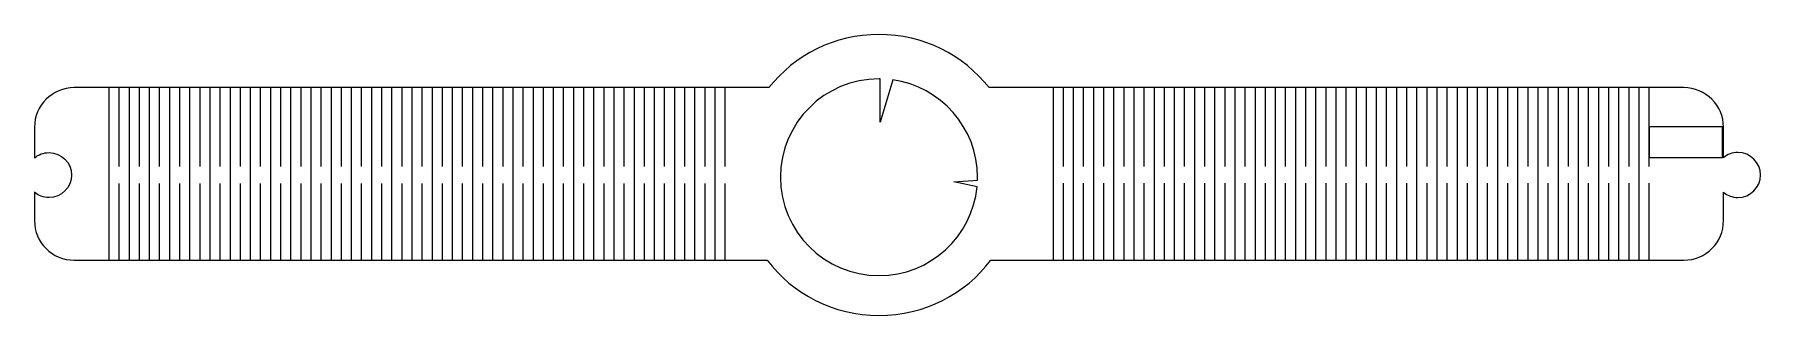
# Model space of a CAD drawing. Header units: centimetres. Extents: x -22.5 to 8.1, y 2.4 to 7.4.
import ezdxf

# ---------------------------------------------------------------- set-up
doc = ezdxf.new("R2010")
doc.units = ezdxf.units.CM
doc.header["$MEASUREMENT"] = 0
doc.layers.add('Capa 1', color=7, linetype='Continuous')

msp = doc.modelspace()

# ---------------------------------------------------------------- linework, layer by layer
at = {"layer": 'Capa 1', "lineweight": 20}
msp.add_lwpolyline([(6.16595, 5.25623), (7.47123, 5.25623), (7.47123, 5.80303), (6.16595, 5.80303), (6.16595, 5.25623)], close=True, dxfattribs=at)
for points, knots in [([(7.74363, 5.34748), (7.96457, 5.34748), (8.14363, 5.16842), (8.14363, 4.94748), (8.14363, 4.94748), (8.14363, 4.72654), (7.96457, 4.54748), (7.74363, 4.54748), (7.74363, 4.54748), (7.64568, 4.54748), (7.55598, 4.58269), (7.48644, 4.64113), (7.48644, 4.64113), (7.48644, 4.64113), (7.48644, 4.13538), (7.48644, 4.13538), (7.48644, 4.13538), (7.48644, 3.74873), (7.17011, 3.43239), (6.78345, 3.43239), (6.78345, 3.43239), (6.78345, 3.43239), (-5.52474, 3.43239), (-5.52474, 3.43239), (-5.52474, 3.43239), (-5.98148, 2.83361), (-6.70233, 2.44711), (-7.51356, 2.44711), (-7.51356, 2.44711), (-8.32479, 2.44711), (-9.04564, 2.83361), (-9.50238, 3.43239), (-9.50238, 3.43239), (-9.50238, 3.43239), (-21.81057, 3.43239), (-21.81057, 3.43239), (-21.81057, 3.43239), (-22.19723, 3.43239), (-22.51356, 3.74873), (-22.51356, 4.13538), (-22.51356, 4.13538), (-22.51356, 4.13538), (-22.51356, 4.63969), (-22.51356, 4.63969), (-22.51356, 4.63969), (-22.44399, 4.58115), (-22.35421, 4.54586), (-22.25616, 4.54586), (-22.25616, 4.54586), (-22.03522, 4.54586), (-21.85616, 4.72492), (-21.85616, 4.94586), (-21.85616, 4.94586), (-21.85616, 5.1668), (-22.03522, 5.34586), (-22.25616, 5.34586), (-22.25616, 5.34586), (-22.35421, 5.34586), (-22.44399, 5.31057), (-22.51356, 5.25203), (-22.51356, 5.25203), (-22.51356, 5.25203), (-22.51356, 5.79857), (-22.51356, 5.79857), (-22.51356, 5.79857), (-22.51356, 6.18522), (-22.19723, 6.50156), (-21.81057, 6.50156), (-21.81057, 6.50156), (-21.81057, 6.50156), (-9.4715, 6.50156), (-9.4715, 6.50156), (-9.4715, 6.50156), (-9.01351, 7.07766), (-8.30672, 7.44711), (-7.51356, 7.44711), (-7.51356, 7.44711), (-6.7204, 7.44711), (-6.01361, 7.07766), (-5.55562, 6.50156), (-5.55562, 6.50156), (-5.55562, 6.50156), (6.78345, 6.50156), (6.78345, 6.50156), (6.78345, 6.50156), (7.17011, 6.50156), (7.48644, 6.18522), (7.48644, 5.79857), (7.48644, 5.79857), (7.48644, 5.79857), (7.48644, 5.25383), (7.48644, 5.25383), (7.48644, 5.25383), (7.55598, 5.31227), (7.64568, 5.34748), (7.74363, 5.34748)], [0, 0, 0, 0, 0.04, 0.04, 0.04, 0.04, 0.08, 0.08, 0.08, 0.08, 0.12, 0.12, 0.12, 0.12, 0.16, 0.16, 0.16, 0.16, 0.2, 0.2, 0.2, 0.2, 0.24, 0.24, 0.24, 0.24, 0.28, 0.28, 0.28, 0.28, 0.32, 0.32, 0.32, 0.32, 0.36, 0.36, 0.36, 0.36, 0.4, 0.4, 0.4, 0.4, 0.44, 0.44, 0.44, 0.44, 0.48, 0.48, 0.48, 0.48, 0.52, 0.52, 0.52, 0.52, 0.56, 0.56, 0.56, 0.56, 0.6, 0.6, 0.6, 0.6, 0.64, 0.64, 0.64, 0.64, 0.68, 0.68, 0.68, 0.68, 0.72, 0.72, 0.72, 0.72, 0.76, 0.76, 0.76, 0.76, 0.8, 0.8, 0.8, 0.8, 0.84, 0.84, 0.84, 0.84, 0.88, 0.88, 0.88, 0.88, 0.92, 0.92, 0.92, 0.92, 1, 1, 1, 1]), ([(-7.51356, 6.65729), (-7.50604, 6.65729), (-7.49856, 6.6571), (-7.49107, 6.65701), (-7.49107, 6.65701), (-7.49107, 6.65701), (-7.49108, 5.88501), (-7.49108, 5.88501), (-7.49108, 5.88501), (-7.49108, 5.88501), (-7.27, 6.64034), (-7.27, 6.64034), (-7.27, 6.64034), (-6.4188, 6.52181), (-5.76356, 5.79113), (-5.76356, 4.90729), (-5.76356, 4.90729), (-5.76356, 4.88995), (-5.76388, 4.87269), (-5.76438, 4.85547), (-5.76438, 4.85547), (-5.76438, 4.85547), (-6.18183, 4.8267), (-6.18183, 4.8267), (-6.18183, 4.8267), (-6.18183, 4.8267), (-5.77185, 4.73678), (-5.77185, 4.73678), (-5.77185, 4.73678), (-5.85757, 3.8503), (-6.6046, 3.15729), (-7.51356, 3.15729), (-7.51356, 3.15729), (-8.48006, 3.15729), (-9.26356, 3.94079), (-9.26356, 4.90729), (-9.26356, 4.90729), (-9.26356, 5.87379), (-8.48006, 6.65729), (-7.51356, 6.65729)], [0, 0, 0, 0, 0.09090909, 0.09090909, 0.09090909, 0.09090909, 0.18181818, 0.18181818, 0.18181818, 0.18181818, 0.27272727, 0.27272727, 0.27272727, 0.27272727, 0.36363636, 0.36363636, 0.36363636, 0.36363636, 0.45454545, 0.45454545, 0.45454545, 0.45454545, 0.54545455, 0.54545455, 0.54545455, 0.54545455, 0.63636364, 0.63636364, 0.63636364, 0.63636364, 0.72727273, 0.72727273, 0.72727273, 0.72727273, 0.81818182, 0.81818182, 0.81818182, 0.81818182, 1, 1, 1, 1])]:
    msp.add_open_spline(points, degree=3, knots=knots, dxfattribs=at)
for points in [[(-21.19365, 6.50142), (-21.19365, 6.50142), (-21.19365, 3.43224), (-21.19365, 3.43224)], [(-21.01484, 6.50076), (-21.01484, 6.50076), (-21.01484, 5.09812), (-21.01484, 5.09812)], [(-20.83484, 6.50142), (-20.83484, 6.50142), (-20.83484, 3.43224), (-20.83484, 3.43224)], [(-20.65603, 6.50076), (-20.65603, 6.50076), (-20.65603, 5.09812), (-20.65603, 5.09812)], [(-20.47603, 6.50142), (-20.47603, 6.50142), (-20.47603, 3.43224), (-20.47603, 3.43224)], [(-20.29722, 6.50076), (-20.29722, 6.50076), (-20.29722, 5.09812), (-20.29722, 5.09812)], [(-20.11722, 6.50142), (-20.11722, 6.50142), (-20.11722, 3.43224), (-20.11722, 3.43224)], [(-19.93841, 6.50076), (-19.93841, 6.50076), (-19.93841, 5.09812), (-19.93841, 5.09812)], [(-19.75841, 6.50142), (-19.75841, 6.50142), (-19.75841, 3.43224), (-19.75841, 3.43224)], [(-19.5796, 6.50076), (-19.5796, 6.50076), (-19.5796, 5.09812), (-19.5796, 5.09812)], [(-19.3996, 6.50142), (-19.3996, 6.50142), (-19.3996, 3.43224), (-19.3996, 3.43224)], [(-19.22079, 6.50076), (-19.22079, 6.50076), (-19.22079, 5.09812), (-19.22079, 5.09812)], [(-19.04079, 6.50142), (-19.04079, 6.50142), (-19.04079, 3.43224), (-19.04079, 3.43224)], [(-18.86198, 6.50076), (-18.86198, 6.50076), (-18.86198, 5.09812), (-18.86198, 5.09812)], [(-18.68198, 6.50142), (-18.68198, 6.50142), (-18.68198, 3.43224), (-18.68198, 3.43224)], [(-18.50317, 6.50076), (-18.50317, 6.50076), (-18.50317, 5.09812), (-18.50317, 5.09812)], [(-18.32317, 6.50142), (-18.32317, 6.50142), (-18.32317, 3.43224), (-18.32317, 3.43224)], [(-18.14436, 6.50076), (-18.14436, 6.50076), (-18.14436, 5.09812), (-18.14436, 5.09812)], [(-17.96436, 6.50142), (-17.96436, 6.50142), (-17.96436, 3.43224), (-17.96436, 3.43224)], [(-17.78555, 6.50076), (-17.78555, 6.50076), (-17.78555, 5.09812), (-17.78555, 5.09812)], [(-17.60555, 6.50142), (-17.60555, 6.50142), (-17.60555, 3.43224), (-17.60555, 3.43224)], [(-17.42674, 6.50076), (-17.42674, 6.50076), (-17.42674, 5.09812), (-17.42674, 5.09812)], [(-17.24674, 6.50142), (-17.24674, 6.50142), (-17.24674, 3.43224), (-17.24674, 3.43224)], [(-17.06793, 6.50076), (-17.06793, 6.50076), (-17.06793, 5.09812), (-17.06793, 5.09812)], [(-16.88793, 6.50142), (-16.88793, 6.50142), (-16.88793, 3.43224), (-16.88793, 3.43224)], [(-16.70912, 6.50076), (-16.70912, 6.50076), (-16.70912, 5.09812), (-16.70912, 5.09812)], [(-16.52912, 6.50142), (-16.52912, 6.50142), (-16.52912, 3.43224), (-16.52912, 3.43224)], [(-16.35031, 6.50076), (-16.35031, 6.50076), (-16.35031, 5.09812), (-16.35031, 5.09812)], [(-16.17031, 6.50142), (-16.17031, 6.50142), (-16.17031, 3.43224), (-16.17031, 3.43224)], [(-15.9915, 6.50076), (-15.9915, 6.50076), (-15.9915, 5.09812), (-15.9915, 5.09812)], [(-15.8115, 6.50142), (-15.8115, 6.50142), (-15.8115, 3.43224), (-15.8115, 3.43224)], [(-15.63269, 6.50076), (-15.63269, 6.50076), (-15.63269, 5.09812), (-15.63269, 5.09812)], [(-15.45269, 6.50142), (-15.45269, 6.50142), (-15.45269, 3.43224), (-15.45269, 3.43224)], [(-15.27388, 6.50076), (-15.27388, 6.50076), (-15.27388, 5.09812), (-15.27388, 5.09812)], [(-15.09388, 6.50142), (-15.09388, 6.50142), (-15.09388, 3.43224), (-15.09388, 3.43224)], [(-14.91507, 6.50076), (-14.91507, 6.50076), (-14.91507, 5.09812), (-14.91507, 5.09812)], [(-14.73507, 6.50142), (-14.73507, 6.50142), (-14.73507, 3.43224), (-14.73507, 3.43224)], [(-14.55626, 6.50076), (-14.55626, 6.50076), (-14.55626, 5.09812), (-14.55626, 5.09812)], [(-14.37626, 6.50142), (-14.37626, 6.50142), (-14.37626, 3.43224), (-14.37626, 3.43224)], [(-14.19745, 6.50076), (-14.19745, 6.50076), (-14.19745, 5.09812), (-14.19745, 5.09812)], [(-14.01745, 6.50142), (-14.01745, 6.50142), (-14.01745, 3.43224), (-14.01745, 3.43224)], [(-13.83864, 6.50076), (-13.83864, 6.50076), (-13.83864, 5.09812), (-13.83864, 5.09812)], [(-13.65864, 6.50142), (-13.65864, 6.50142), (-13.65864, 3.43224), (-13.65864, 3.43224)], [(-13.47983, 6.50076), (-13.47983, 6.50076), (-13.47983, 5.09812), (-13.47983, 5.09812)], [(-13.29983, 6.50142), (-13.29983, 6.50142), (-13.29983, 3.43224), (-13.29983, 3.43224)], [(-13.12102, 6.50076), (-13.12102, 6.50076), (-13.12102, 5.09812), (-13.12102, 5.09812)], [(-12.94102, 6.50142), (-12.94102, 6.50142), (-12.94102, 3.43224), (-12.94102, 3.43224)], [(-12.76221, 6.50076), (-12.76221, 6.50076), (-12.76221, 5.09812), (-12.76221, 5.09812)], [(-12.58221, 6.50142), (-12.58221, 6.50142), (-12.58221, 3.43224), (-12.58221, 3.43224)], [(-12.4034, 6.50076), (-12.4034, 6.50076), (-12.4034, 5.09812), (-12.4034, 5.09812)], [(-12.2234, 6.50142), (-12.2234, 6.50142), (-12.2234, 3.43224), (-12.2234, 3.43224)], [(-12.04459, 6.50076), (-12.04459, 6.50076), (-12.04459, 5.09812), (-12.04459, 5.09812)], [(-11.86459, 6.50142), (-11.86459, 6.50142), (-11.86459, 3.43224), (-11.86459, 3.43224)], [(-11.68578, 6.50076), (-11.68578, 6.50076), (-11.68578, 5.09812), (-11.68578, 5.09812)], [(-11.50578, 6.50142), (-11.50578, 6.50142), (-11.50578, 3.43224), (-11.50578, 3.43224)], [(-11.32697, 6.50076), (-11.32697, 6.50076), (-11.32697, 5.09812), (-11.32697, 5.09812)], [(-11.14697, 6.50142), (-11.14697, 6.50142), (-11.14697, 3.43224), (-11.14697, 3.43224)], [(-10.96816, 6.50076), (-10.96816, 6.50076), (-10.96816, 5.09812), (-10.96816, 5.09812)], [(-10.78816, 6.50142), (-10.78816, 6.50142), (-10.78816, 3.43224), (-10.78816, 3.43224)], [(-10.60935, 6.50076), (-10.60935, 6.50076), (-10.60935, 5.09812), (-10.60935, 5.09812)], [(-10.42935, 6.50142), (-10.42935, 6.50142), (-10.42935, 3.43224), (-10.42935, 3.43224)], [(-10.25054, 6.50076), (-10.25054, 6.50076), (-10.25054, 5.09812), (-10.25054, 5.09812)], [(-4.42272, 6.5023), (-4.42272, 6.5023), (-4.42272, 3.43312), (-4.42272, 3.43312)], [(-4.24391, 6.50164), (-4.24391, 6.50164), (-4.24391, 5.099), (-4.24391, 5.099)], [(-4.06391, 6.5023), (-4.06391, 6.5023), (-4.06391, 3.43312), (-4.06391, 3.43312)], [(-3.8851, 6.50164), (-3.8851, 6.50164), (-3.8851, 5.099), (-3.8851, 5.099)], [(-3.7051, 6.5023), (-3.7051, 6.5023), (-3.7051, 3.43312), (-3.7051, 3.43312)], [(-3.52629, 6.50164), (-3.52629, 6.50164), (-3.52629, 5.099), (-3.52629, 5.099)], [(-3.34629, 6.5023), (-3.34629, 6.5023), (-3.34629, 3.43312), (-3.34629, 3.43312)], [(-3.16748, 6.50164), (-3.16748, 6.50164), (-3.16748, 5.099), (-3.16748, 5.099)], [(-2.98748, 6.5023), (-2.98748, 6.5023), (-2.98748, 3.43312), (-2.98748, 3.43312)], [(-2.80867, 6.50164), (-2.80867, 6.50164), (-2.80867, 5.099), (-2.80867, 5.099)], [(-2.62867, 6.5023), (-2.62867, 6.5023), (-2.62867, 3.43312), (-2.62867, 3.43312)], [(-2.44986, 6.50164), (-2.44986, 6.50164), (-2.44986, 5.099), (-2.44986, 5.099)], [(-2.26986, 6.5023), (-2.26986, 6.5023), (-2.26986, 3.43312), (-2.26986, 3.43312)], [(-2.09105, 6.50164), (-2.09105, 6.50164), (-2.09105, 5.099), (-2.09105, 5.099)], [(-1.91105, 6.5023), (-1.91105, 6.5023), (-1.91105, 3.43312), (-1.91105, 3.43312)], [(-1.73224, 6.50164), (-1.73224, 6.50164), (-1.73224, 5.099), (-1.73224, 5.099)], [(-1.55224, 6.5023), (-1.55224, 6.5023), (-1.55224, 3.43312), (-1.55224, 3.43312)], [(-1.37343, 6.50164), (-1.37343, 6.50164), (-1.37343, 5.099), (-1.37343, 5.099)], [(-1.19343, 6.5023), (-1.19343, 6.5023), (-1.19343, 3.43312), (-1.19343, 3.43312)], [(-1.01462, 6.50164), (-1.01462, 6.50164), (-1.01462, 5.099), (-1.01462, 5.099)], [(-0.83462, 6.5023), (-0.83462, 6.5023), (-0.83462, 3.43312), (-0.83462, 3.43312)], [(-0.65581, 6.50164), (-0.65581, 6.50164), (-0.65581, 5.099), (-0.65581, 5.099)], [(-0.47581, 6.5023), (-0.47581, 6.5023), (-0.47581, 3.43312), (-0.47581, 3.43312)], [(-0.297, 6.50164), (-0.297, 6.50164), (-0.297, 5.099), (-0.297, 5.099)], [(-0.117, 6.5023), (-0.117, 6.5023), (-0.117, 3.43312), (-0.117, 3.43312)], [(0.06181, 6.50164), (0.06181, 6.50164), (0.06181, 5.099), (0.06181, 5.099)], [(0.24181, 6.5023), (0.24181, 6.5023), (0.24181, 3.43312), (0.24181, 3.43312)], [(0.42062, 6.50164), (0.42062, 6.50164), (0.42062, 5.099), (0.42062, 5.099)], [(0.60062, 6.5023), (0.60062, 6.5023), (0.60062, 3.43312), (0.60062, 3.43312)], [(0.77943, 6.50164), (0.77943, 6.50164), (0.77943, 5.099), (0.77943, 5.099)], [(0.95943, 6.5023), (0.95943, 6.5023), (0.95943, 3.43312), (0.95943, 3.43312)], [(1.13824, 6.50164), (1.13824, 6.50164), (1.13824, 5.099), (1.13824, 5.099)], [(1.31824, 6.5023), (1.31824, 6.5023), (1.31824, 3.43312), (1.31824, 3.43312)], [(1.49705, 6.50164), (1.49705, 6.50164), (1.49705, 5.099), (1.49705, 5.099)], [(1.67705, 6.5023), (1.67705, 6.5023), (1.67705, 3.43312), (1.67705, 3.43312)], [(1.85586, 6.50164), (1.85586, 6.50164), (1.85586, 5.099), (1.85586, 5.099)], [(2.03586, 6.5023), (2.03586, 6.5023), (2.03586, 3.43312), (2.03586, 3.43312)], [(2.21467, 6.50164), (2.21467, 6.50164), (2.21467, 5.099), (2.21467, 5.099)], [(2.39467, 6.5023), (2.39467, 6.5023), (2.39467, 3.43312), (2.39467, 3.43312)], [(2.57348, 6.50164), (2.57348, 6.50164), (2.57348, 5.099), (2.57348, 5.099)], [(2.75348, 6.5023), (2.75348, 6.5023), (2.75348, 3.43312), (2.75348, 3.43312)], [(2.93229, 6.50164), (2.93229, 6.50164), (2.93229, 5.099), (2.93229, 5.099)], [(3.11229, 6.5023), (3.11229, 6.5023), (3.11229, 3.43312), (3.11229, 3.43312)], [(3.2911, 6.50164), (3.2911, 6.50164), (3.2911, 5.099), (3.2911, 5.099)], [(3.4711, 6.5023), (3.4711, 6.5023), (3.4711, 3.43312), (3.4711, 3.43312)], [(3.64991, 6.50164), (3.64991, 6.50164), (3.64991, 5.099), (3.64991, 5.099)], [(3.82991, 6.5023), (3.82991, 6.5023), (3.82991, 3.43312), (3.82991, 3.43312)], [(4.00872, 6.50164), (4.00872, 6.50164), (4.00872, 5.099), (4.00872, 5.099)], [(4.18872, 6.5023), (4.18872, 6.5023), (4.18872, 3.43312), (4.18872, 3.43312)], [(4.36753, 6.50164), (4.36753, 6.50164), (4.36753, 5.099), (4.36753, 5.099)], [(4.54753, 6.5023), (4.54753, 6.5023), (4.54753, 3.43312), (4.54753, 3.43312)], [(4.72634, 6.50164), (4.72634, 6.50164), (4.72634, 5.099), (4.72634, 5.099)], [(4.90634, 6.5023), (4.90634, 6.5023), (4.90634, 3.43312), (4.90634, 3.43312)], [(5.08515, 6.50164), (5.08515, 6.50164), (5.08515, 5.099), (5.08515, 5.099)], [(5.26515, 6.5023), (5.26515, 6.5023), (5.26515, 3.43312), (5.26515, 3.43312)], [(5.44396, 6.50164), (5.44396, 6.50164), (5.44396, 5.099), (5.44396, 5.099)], [(5.62396, 6.5023), (5.62396, 6.5023), (5.62396, 3.43312), (5.62396, 3.43312)], [(5.80277, 6.50164), (5.80277, 6.50164), (5.80277, 5.099), (5.80277, 5.099)], [(5.98277, 6.5023), (5.98277, 6.5023), (5.98277, 3.43312), (5.98277, 3.43312)], [(6.16158, 6.50164), (6.16158, 6.50164), (6.16158, 5.099), (6.16158, 5.099)], [(-21.01484, 4.79833), (-21.01484, 4.79833), (-21.01484, 3.43158), (-21.01484, 3.43158)], [(-20.65603, 4.79833), (-20.65603, 4.79833), (-20.65603, 3.43158), (-20.65603, 3.43158)], [(-20.29722, 4.79833), (-20.29722, 4.79833), (-20.29722, 3.43158), (-20.29722, 3.43158)], [(-19.93841, 4.79833), (-19.93841, 4.79833), (-19.93841, 3.43158), (-19.93841, 3.43158)], [(-19.5796, 4.79833), (-19.5796, 4.79833), (-19.5796, 3.43158), (-19.5796, 3.43158)], [(-19.22079, 4.79833), (-19.22079, 4.79833), (-19.22079, 3.43158), (-19.22079, 3.43158)], [(-18.86198, 4.79833), (-18.86198, 4.79833), (-18.86198, 3.43158), (-18.86198, 3.43158)], [(-18.50317, 4.79833), (-18.50317, 4.79833), (-18.50317, 3.43158), (-18.50317, 3.43158)], [(-18.14436, 4.79833), (-18.14436, 4.79833), (-18.14436, 3.43158), (-18.14436, 3.43158)], [(-17.78555, 4.79833), (-17.78555, 4.79833), (-17.78555, 3.43158), (-17.78555, 3.43158)], [(-17.42674, 4.79833), (-17.42674, 4.79833), (-17.42674, 3.43158), (-17.42674, 3.43158)], [(-17.06793, 4.79833), (-17.06793, 4.79833), (-17.06793, 3.43158), (-17.06793, 3.43158)], [(-16.70912, 4.79833), (-16.70912, 4.79833), (-16.70912, 3.43158), (-16.70912, 3.43158)], [(-16.35031, 4.79833), (-16.35031, 4.79833), (-16.35031, 3.43158), (-16.35031, 3.43158)], [(-15.9915, 4.79833), (-15.9915, 4.79833), (-15.9915, 3.43158), (-15.9915, 3.43158)], [(-15.63269, 4.79833), (-15.63269, 4.79833), (-15.63269, 3.43158), (-15.63269, 3.43158)], [(-15.27388, 4.79833), (-15.27388, 4.79833), (-15.27388, 3.43158), (-15.27388, 3.43158)], [(-14.91507, 4.79833), (-14.91507, 4.79833), (-14.91507, 3.43158), (-14.91507, 3.43158)], [(-14.55626, 4.79833), (-14.55626, 4.79833), (-14.55626, 3.43158), (-14.55626, 3.43158)], [(-14.19745, 4.79833), (-14.19745, 4.79833), (-14.19745, 3.43158), (-14.19745, 3.43158)], [(-13.83864, 4.79833), (-13.83864, 4.79833), (-13.83864, 3.43158), (-13.83864, 3.43158)], [(-13.47983, 4.79833), (-13.47983, 4.79833), (-13.47983, 3.43158), (-13.47983, 3.43158)], [(-13.12102, 4.79833), (-13.12102, 4.79833), (-13.12102, 3.43158), (-13.12102, 3.43158)], [(-12.76221, 4.79833), (-12.76221, 4.79833), (-12.76221, 3.43158), (-12.76221, 3.43158)], [(-12.4034, 4.79833), (-12.4034, 4.79833), (-12.4034, 3.43158), (-12.4034, 3.43158)], [(-12.04459, 4.79833), (-12.04459, 4.79833), (-12.04459, 3.43158), (-12.04459, 3.43158)], [(-11.68578, 4.79833), (-11.68578, 4.79833), (-11.68578, 3.43158), (-11.68578, 3.43158)], [(-11.32697, 4.79833), (-11.32697, 4.79833), (-11.32697, 3.43158), (-11.32697, 3.43158)], [(-10.96816, 4.79833), (-10.96816, 4.79833), (-10.96816, 3.43158), (-10.96816, 3.43158)], [(-10.60935, 4.79833), (-10.60935, 4.79833), (-10.60935, 3.43158), (-10.60935, 3.43158)], [(-10.25054, 4.79833), (-10.25054, 4.79833), (-10.25054, 3.43158), (-10.25054, 3.43158)], [(-4.24391, 4.79921), (-4.24391, 4.79921), (-4.24391, 3.43246), (-4.24391, 3.43246)], [(-3.8851, 4.79921), (-3.8851, 4.79921), (-3.8851, 3.43246), (-3.8851, 3.43246)], [(-3.52629, 4.79921), (-3.52629, 4.79921), (-3.52629, 3.43246), (-3.52629, 3.43246)], [(-3.16748, 4.79921), (-3.16748, 4.79921), (-3.16748, 3.43246), (-3.16748, 3.43246)], [(-2.80867, 4.79921), (-2.80867, 4.79921), (-2.80867, 3.43246), (-2.80867, 3.43246)], [(-2.44986, 4.79921), (-2.44986, 4.79921), (-2.44986, 3.43246), (-2.44986, 3.43246)], [(-2.09105, 4.79921), (-2.09105, 4.79921), (-2.09105, 3.43246), (-2.09105, 3.43246)], [(-1.73224, 4.79921), (-1.73224, 4.79921), (-1.73224, 3.43246), (-1.73224, 3.43246)], [(-1.37343, 4.79921), (-1.37343, 4.79921), (-1.37343, 3.43246), (-1.37343, 3.43246)], [(-1.01462, 4.79921), (-1.01462, 4.79921), (-1.01462, 3.43246), (-1.01462, 3.43246)], [(-0.65581, 4.79921), (-0.65581, 4.79921), (-0.65581, 3.43246), (-0.65581, 3.43246)], [(-0.297, 4.79921), (-0.297, 4.79921), (-0.297, 3.43246), (-0.297, 3.43246)], [(0.06181, 4.79921), (0.06181, 4.79921), (0.06181, 3.43246), (0.06181, 3.43246)], [(0.42062, 4.79921), (0.42062, 4.79921), (0.42062, 3.43246), (0.42062, 3.43246)], [(0.77943, 4.79921), (0.77943, 4.79921), (0.77943, 3.43246), (0.77943, 3.43246)], [(1.13824, 4.79921), (1.13824, 4.79921), (1.13824, 3.43246), (1.13824, 3.43246)], [(1.49705, 4.79921), (1.49705, 4.79921), (1.49705, 3.43246), (1.49705, 3.43246)], [(1.85586, 4.79921), (1.85586, 4.79921), (1.85586, 3.43246), (1.85586, 3.43246)], [(2.21467, 4.79921), (2.21467, 4.79921), (2.21467, 3.43246), (2.21467, 3.43246)], [(2.57348, 4.79921), (2.57348, 4.79921), (2.57348, 3.43246), (2.57348, 3.43246)], [(2.93229, 4.79921), (2.93229, 4.79921), (2.93229, 3.43246), (2.93229, 3.43246)], [(3.2911, 4.79921), (3.2911, 4.79921), (3.2911, 3.43246), (3.2911, 3.43246)], [(3.64991, 4.79921), (3.64991, 4.79921), (3.64991, 3.43246), (3.64991, 3.43246)], [(4.00872, 4.79921), (4.00872, 4.79921), (4.00872, 3.43246), (4.00872, 3.43246)], [(4.36753, 4.79921), (4.36753, 4.79921), (4.36753, 3.43246), (4.36753, 3.43246)], [(4.72634, 4.79921), (4.72634, 4.79921), (4.72634, 3.43246), (4.72634, 3.43246)], [(5.08515, 4.79921), (5.08515, 4.79921), (5.08515, 3.43246), (5.08515, 3.43246)], [(5.44396, 4.79921), (5.44396, 4.79921), (5.44396, 3.43246), (5.44396, 3.43246)], [(5.80277, 4.79921), (5.80277, 4.79921), (5.80277, 3.43246), (5.80277, 3.43246)], [(6.16158, 4.79921), (6.16158, 4.79921), (6.16158, 3.43246), (6.16158, 3.43246)]]:
    msp.add_open_spline(points, degree=3, dxfattribs=at)

doc.saveas('drawing.dxf')
